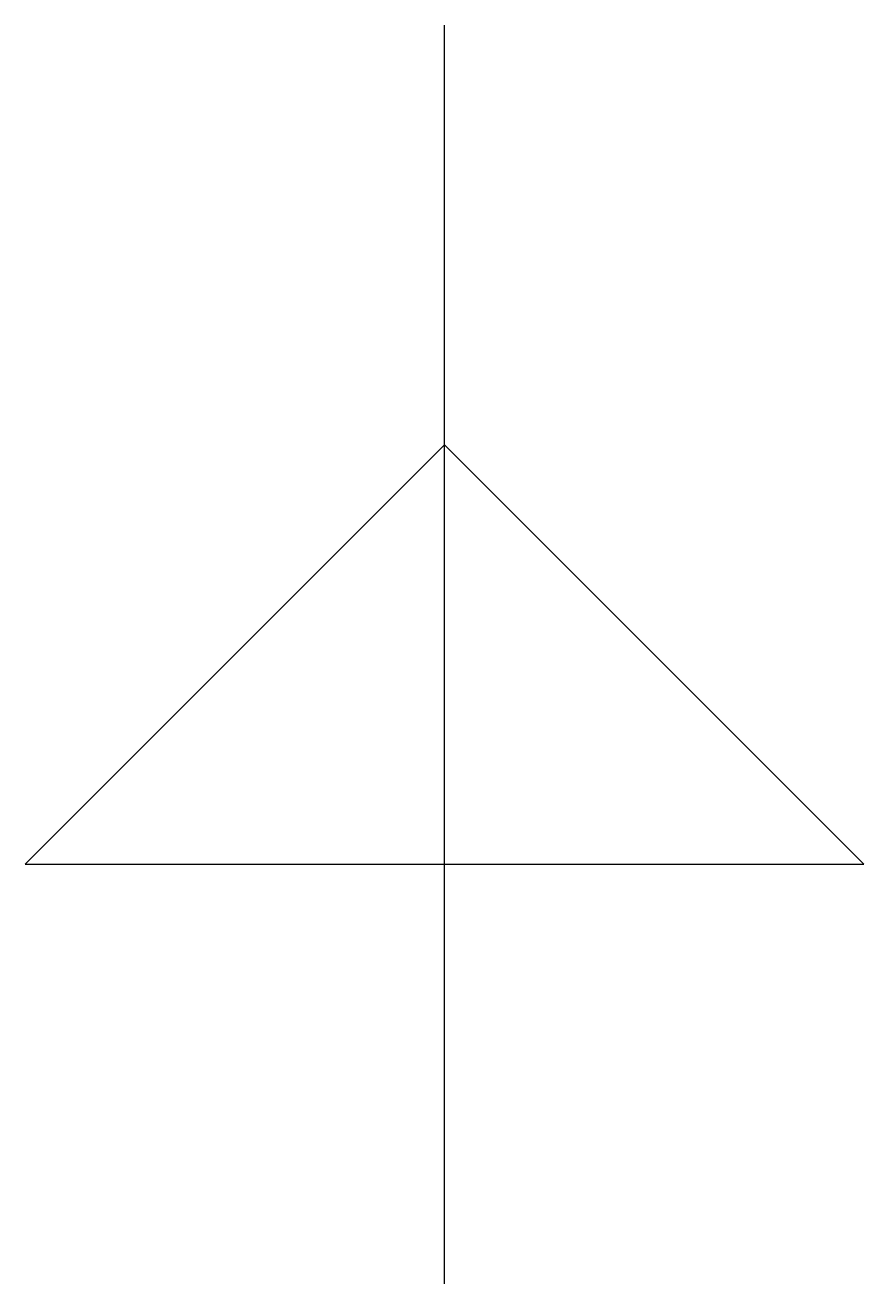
# Model space of a CAD drawing. Extents: x 384.15 to 388.15, y 292.97 to 298.97.
import ezdxf

# ---------------------------------------------------------------- set-up
doc = ezdxf.new("R2010")
doc.units = 0

msp = doc.modelspace()

# ---------------------------------------------------------------- linework, layer by layer
for p, q in [((386.1457, 292.9734), (386.1457, 298.9734)), ((386.1457, 296.9734), (384.1457, 294.9734)), ((388.1457, 294.9734), (386.1457, 296.9734)), ((384.1457, 294.9734), (388.1457, 294.9734))]:
    msp.add_line(p, q)

doc.saveas('drawing.dxf')
